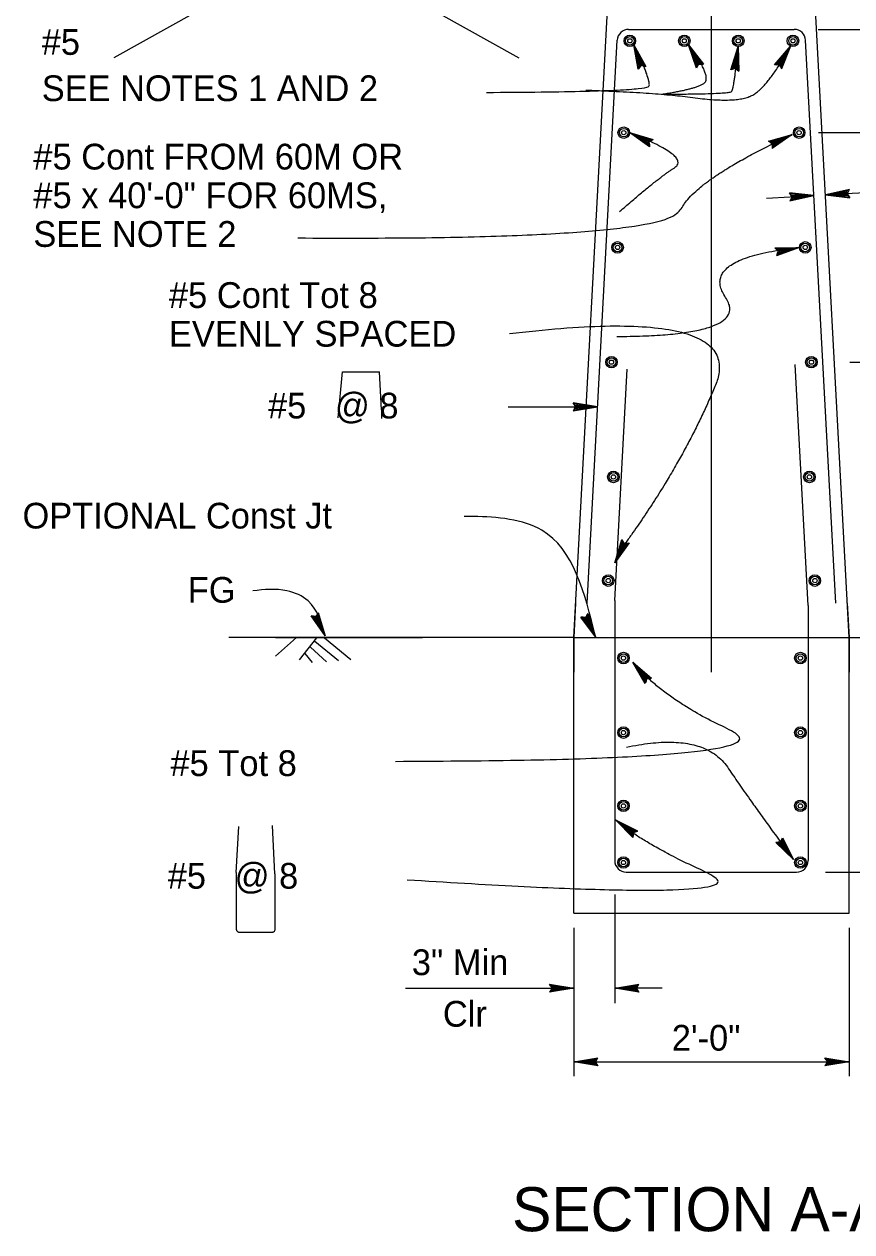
# Model space of a CAD drawing. Extents: x -893 to 867, y -474 to 712.
# Drawn here: x -693.4 to -468, y 158.9 to 487.8 of the extents above; entities that cross this region are included whole.
import ezdxf

# ---------------------------------------------------------------- set-up
doc = ezdxf.new("R2010")
doc.units = 0
for name, color, linetype in [('str_Concrete-A', 7, 'Continuous'), ('str_Grades-Finish-Grade-A', 7, 'Continuous'), ('str_Misc-Steel-A', 7, 'Continuous'), ('str_Reinforcement-A', 7, 'Continuous'), ('str_Reinforcement-E', 7, 'Continuous'), ('str_Text-A', 7, 'Continuous')]:
    doc.layers.add(name, color=color, linetype=linetype)

msp = doc.modelspace()

# ---------------------------------------------------------------- linework, layer by layer
at = {"layer": 'str_Concrete-A'}
for p, q in [((-543.72, 320.74), (-534.35, 495.74)), ((-468.72, 320.74), (-478.1, 495.74)), ((-543.22, 330.11), (-543.72, 320.74)), ((-469.23, 330.11), (-468.72, 320.74)), ((-543.72, 245.74), (-543.72, 320.74)), ((-543.72, 320.74), (-543.72, 311.36)), ((-543.72, 320.74), (-468.72, 320.74)), ((-468.72, 245.74), (-468.72, 320.85)), ((-468.72, 320.74), (-468.72, 311.36)), ((-543.72, 245.74), (-468.72, 245.74))]:
    msp.add_line(p, q, dxfattribs=at)
at = {"layer": 'str_Grades-Finish-Grade-A'}
for p, q in [((-543.72, 320.74), (-637.63, 320.74)), ((-619.18, 320.75), (-624.88, 315.68)), ((-624.88, 320.74), (-584.88, 320.74)), ((-613.77, 320.71), (-618.47, 314.73)), ((-614.24, 319.81), (-607.79, 314.51)), ((-611.58, 320.69), (-604.37, 314.76)), ((-468.72, 320.74), (-343.92, 320.74)), ((-616.97, 316.45), (-614.91, 313.92)), ((-615.41, 318.16), (-611.01, 314.16))]:
    msp.add_line(p, q, dxfattribs=at)
at = {"layer": 'str_Misc-Steel-A'}
msp.add_line((-506.22, 311.36), (-506.22, 495.74), dxfattribs=at)
at = {"layer": 'str_Reinforcement-A'}
for centre, radius in [((-528.43, 483.24), 1.57), ((-528.43, 483.24), 1.17), ((-528.43, 483.24), 0.582), ((-513.6, 483.24), 1.57), ((-513.6, 483.24), 1.17), ((-513.6, 483.24), 0.582), ((-498.91, 483.24), 1.57), ((-498.91, 483.24), 1.17), ((-498.91, 483.24), 0.582), ((-484.02, 483.24), 1.57), ((-484.02, 483.24), 1.17), ((-484.02, 483.24), 0.582), ((-530.1, 458.24), 1.57), ((-530.1, 458.24), 1.17), ((-530.1, 458.24), 0.582), ((-482.35, 458.24), 1.57), ((-482.35, 458.24), 1.17), ((-482.35, 458.24), 0.582), ((-531.78, 426.99), 1.57), ((-531.78, 426.99), 1.17), ((-531.78, 426.99), 0.582), ((-480.67, 426.99), 1.57), ((-480.67, 426.99), 1.17), ((-480.67, 426.99), 0.582), ((-533.45, 395.74), 1.57), ((-533.45, 395.74), 1.17), ((-533.45, 395.74), 0.582), ((-479, 395.74), 1.57), ((-479, 395.74), 1.17), ((-479, 395.74), 0.582), ((-532.91, 364.49), 1.57), ((-532.91, 364.49), 1.17), ((-532.91, 364.49), 0.582), ((-479.54, 364.49), 1.57), ((-479.54, 364.49), 1.17), ((-479.54, 364.49), 0.582), ((-534.31, 336.27), 1.57), ((-534.31, 336.27), 1.17), ((-534.31, 336.27), 0.582), ((-478.05, 336.27), 1.57), ((-478.05, 336.27), 1.17), ((-478.05, 336.27), 0.582), ((-530.17, 315.17), 1.57), ((-530.17, 315.17), 1.17), ((-530.17, 315.17), 0.582), ((-482, 315.17), 1.57), ((-482, 315.17), 1.17), ((-482, 315.17), 0.582), ((-530.17, 294.88), 1.57), ((-530.17, 294.88), 1.17), ((-482, 294.88), 1.57), ((-482, 294.88), 1.17), ((-530.17, 294.88), 0.582), ((-482, 294.88), 0.582), ((-530.17, 274.92), 1.57), ((-482, 274.92), 1.57), ((-530.17, 274.92), 1.17), ((-530.17, 274.92), 0.582), ((-482, 274.92), 1.17), ((-482, 274.92), 0.582), ((-530.17, 259.5), 1.57), ((-530.17, 259.5), 1.17), ((-530.17, 259.5), 0.582), ((-482, 259.5), 1.57), ((-482, 259.5), 1.17), ((-482, 259.5), 0.582)]:
    msp.add_circle(centre, radius, dxfattribs=at)
at = {"layer": 'str_Reinforcement-E'}
for p, q in [((-528.76, 486.36), (-483.69, 486.36)), ((-540.09, 330.11), (-531.88, 483.4)), ((-472.36, 330.11), (-480.57, 483.4)), ((-479.89, 329.48), (-483.41, 395.15)), ((-532.55, 330.89), (-529.18, 393.83)), ((-532.55, 330.89), (-532.55, 260.03)), ((-479.89, 329.48), (-479.89, 260.03)), ((-529.43, 256.91), (-483.02, 256.91))]:
    msp.add_line(p, q, dxfattribs=at)
for centre, start, end in [((-528.76, 483.24), 90, 176.9335), ((-483.69, 483.24), 3.0665, 90), ((-529.43, 260.03), 180, 270), ((-483.02, 260.03), 270, 0)]:
    msp.add_arc(centre, 3.13, start, end, dxfattribs=at)
at = {"layer": 'str_Text-A'}
for p, q in [((-629.03, 500.86), (-668.96, 478.65)), ((-598.57, 500.86), (-558.63, 478.65)), ((-477.19, 486.36), (-431.1, 486.36)), ((-525.35, 476.55), (-527.32, 482.13)), ((-526.16, 475.54), (-527.32, 482.13)), ((-527.32, 482.13), (-524.08, 476.28)), ((-524.71, 476.41), (-527.32, 482.13)), ((-527.32, 482.13), (-525.75, 476.04)), ((-525.96, 475.79), (-527.32, 482.13)), ((-527.32, 482.13), (-525.55, 476.3)), ((-525.03, 476.48), (-527.32, 482.13)), ((-527.32, 482.13), (-524.4, 476.34)), ((-509.66, 476.93), (-512.49, 482.13)), ((-510.3, 475.81), (-512.49, 482.13)), ((-512.49, 482.13), (-508.37, 476.86)), ((-509.01, 476.9), (-512.49, 482.13)), ((-512.49, 482.13), (-509.98, 476.37)), ((-510.14, 476.09), (-512.49, 482.13)), ((-512.49, 482.13), (-509.82, 476.65)), ((-509.34, 476.91), (-512.49, 482.13)), ((-512.49, 482.13), (-508.69, 476.88)), ((-500.97, 475.3), (-498.91, 481.67)), ((-500.67, 475.43), (-498.91, 481.67)), ((-498.91, 481.67), (-500.37, 475.56)), ((-498.91, 481.67), (-500.07, 475.69)), ((-499.78, 475.81), (-498.91, 481.67)), ((-499.53, 475.6), (-498.91, 481.67)), ((-499.28, 475.4), (-498.91, 481.67)), ((-498.91, 481.67), (-499.03, 475.19)), ((-498.91, 481.67), (-498.79, 474.98)), ((-489.05, 476.75), (-484.69, 481.82)), ((-488.73, 476.75), (-484.69, 481.82)), ((-484.69, 481.82), (-488.4, 476.75)), ((-484.69, 481.82), (-488.08, 476.75)), ((-487.76, 476.76), (-484.69, 481.82)), ((-487.61, 476.47), (-484.69, 481.82)), ((-487.46, 476.18), (-484.69, 481.82)), ((-484.69, 481.82), (-487.31, 475.89)), ((-484.69, 481.82), (-487.17, 475.6)), ((-484.02, 483.24), (-484.02, 483.24)), ((-509.98, 476.37), (-509.66, 476.93)), ((-509.66, 476.93), (-509.01, 476.9)), ((-509.01, 476.9), (-508.37, 476.86)), ((-525.75, 476.04), (-526.16, 475.54)), ((-525.75, 476.04), (-525.35, 476.55)), ((-525.35, 476.55), (-524.71, 476.41)), ((-524.71, 476.41), (-524.08, 476.28)), ((-509.98, 476.37), (-510.3, 475.81)), ((-500.37, 475.56), (-500.97, 475.3)), ((-500.37, 475.56), (-499.78, 475.81)), ((-499.78, 475.81), (-499.28, 475.4)), ((-499.28, 475.4), (-498.79, 474.98)), ((-488.4, 476.75), (-489.05, 476.75)), ((-488.4, 476.75), (-487.76, 476.76)), ((-487.76, 476.76), (-487.46, 476.18)), ((-487.46, 476.18), (-487.17, 475.6)), ((-523.19, 455.7), (-528.54, 458.24)), ((-523.04, 454.42), (-528.54, 458.24)), ((-528.54, 458.24), (-522.1, 456.41)), ((-522.64, 456.06), (-528.54, 458.24)), ((-528.54, 458.24), (-523.11, 455.06)), ((-523.08, 454.74), (-528.54, 458.24)), ((-528.54, 458.24), (-523.15, 455.38)), ((-522.91, 455.88), (-528.54, 458.24)), ((-528.54, 458.24), (-522.37, 456.23)), ((-490.66, 455.94), (-484.21, 457.73)), ((-490.39, 455.77), (-484.21, 457.73)), ((-484.21, 457.73), (-490.12, 455.59)), ((-484.21, 457.73), (-489.85, 455.41)), ((-484.21, 457.73), (-489.73, 453.95)), ((-484.21, 457.73), (-489.69, 454.27)), ((-489.66, 454.59), (-484.21, 457.73)), ((-489.62, 454.91), (-484.21, 457.73)), ((-489.58, 455.23), (-484.21, 457.73)), ((-477.08, 458.24), (-431.1, 458.24)), ((-523.19, 455.7), (-522.64, 456.06)), ((-523.11, 455.06), (-523.19, 455.7)), ((-523.11, 455.06), (-523.04, 454.42)), ((-522.64, 456.06), (-522.1, 456.41)), ((-490.12, 455.59), (-490.66, 455.94)), ((-490.12, 455.59), (-489.58, 455.23)), ((-489.66, 454.59), (-489.73, 453.95)), ((-489.58, 455.23), (-489.66, 454.59)), ((-491.24, 440.41), (-478.3, 441.1)), ((-484.58, 441.32), (-484.95, 441.85)), ((-478.3, 441.1), (-484.95, 441.85)), ((-484.83, 439.65), (-478.3, 441.1)), ((-478.3, 441.1), (-484.76, 441.58)), ((-484.67, 439.93), (-478.3, 441.1)), ((-484.58, 441.32), (-478.3, 441.1)), ((-484.21, 440.78), (-484.58, 441.32)), ((-478.3, 441.1), (-484.52, 440.22)), ((-484.52, 440.22), (-484.21, 440.78)), ((-484.39, 441.05), (-478.3, 441.1)), ((-478.3, 441.1), (-484.36, 440.5)), ((-484.21, 440.78), (-478.3, 441.1)), ((-429.44, 443.72), (-475.18, 441.27)), ((-468.66, 442.72), (-475.18, 441.27)), ((-468.81, 442.44), (-475.18, 441.27)), ((-475.18, 441.27), (-468.96, 442.15)), ((-475.18, 441.27), (-469.12, 441.87)), ((-469.27, 441.58), (-475.18, 441.27)), ((-469.09, 441.32), (-475.18, 441.27)), ((-475.18, 441.27), (-468.54, 440.52)), ((-468.91, 441.05), (-475.18, 441.27)), ((-475.18, 441.27), (-468.72, 440.79)), ((-468.96, 442.15), (-469.27, 441.58)), ((-469.27, 441.58), (-468.91, 441.05)), ((-468.96, 442.15), (-468.66, 442.72)), ((-468.91, 441.05), (-468.54, 440.52)), ((-484.52, 440.22), (-484.83, 439.65)), ((-488.93, 426.9), (-482.24, 426.99)), ((-488.5, 426.42), (-488.93, 426.9)), ((-488.71, 426.66), (-482.24, 426.99)), ((-482.24, 426.99), (-488.54, 424.73)), ((-488.3, 425.34), (-488.54, 424.73)), ((-482.24, 426.99), (-488.5, 426.42)), ((-488.5, 426.42), (-488.06, 425.94)), ((-482.24, 426.99), (-488.42, 425.04)), ((-488.3, 425.34), (-482.24, 426.99)), ((-488.06, 425.94), (-488.3, 425.34)), ((-482.24, 426.99), (-488.28, 426.18)), ((-488.18, 425.64), (-482.24, 426.99)), ((-488.06, 425.94), (-482.24, 426.99)), ((-468.57, 395.74), (-398.95, 395.74)), ((-607.83, 380.58), (-606.64, 393.11)), ((-606.64, 393.11), (-596.57, 393.11)), ((-596.02, 382.77), (-596.57, 393.11)), ((-596.02, 382.7), (-596.02, 380.41)), ((-561.61, 383.6), (-537.25, 383.6)), ((-543.5, 384.15), (-543.84, 384.7)), ((-537.25, 383.6), (-543.84, 384.7)), ((-543.84, 382.5), (-537.25, 383.6)), ((-543.5, 383.05), (-543.84, 382.5)), ((-537.25, 383.6), (-543.67, 384.43)), ((-543.67, 382.78), (-537.25, 383.6)), ((-543.5, 384.15), (-537.25, 383.6)), ((-543.16, 383.6), (-543.5, 384.15)), ((-537.25, 383.6), (-543.5, 383.05)), ((-543.5, 383.05), (-543.16, 383.6)), ((-543.33, 383.88), (-537.25, 383.6)), ((-537.25, 383.6), (-543.33, 383.33)), ((-543.16, 383.6), (-537.25, 383.6)), ((-532.56, 341.09), (-530.63, 347.49)), ((-532.56, 341.09), (-530.46, 347.22)), ((-530.28, 346.94), (-532.56, 341.09)), ((-530.11, 346.67), (-532.56, 341.09)), ((-528.65, 346.51), (-532.56, 341.09)), ((-528.97, 346.48), (-532.56, 341.09)), ((-532.56, 341.09), (-529.3, 346.45)), ((-532.56, 341.09), (-529.62, 346.42)), ((-529.94, 346.39), (-532.56, 341.09)), ((-530.28, 346.94), (-530.63, 347.49)), ((-529.94, 346.39), (-530.28, 346.94)), ((-529.3, 346.45), (-529.94, 346.39)), ((-529.3, 346.45), (-528.65, 346.51)), ((-614.61, 326.57), (-615.25, 326.63)), ((-611.37, 321.19), (-615.25, 326.63)), ((-611.37, 321.19), (-614.93, 326.6)), ((-614.61, 326.57), (-611.37, 321.19)), ((-613.96, 326.51), (-614.61, 326.57)), ((-614.29, 326.54), (-611.37, 321.19)), ((-613.62, 327.05), (-613.96, 326.51)), ((-613.96, 326.51), (-611.37, 321.19)), ((-611.37, 321.19), (-613.79, 326.78)), ((-613.62, 327.05), (-613.27, 327.6)), ((-611.37, 321.19), (-613.62, 327.05)), ((-613.44, 327.33), (-611.37, 321.19)), ((-613.27, 327.6), (-611.37, 321.19)), ((-541.11, 326.3), (-541.76, 326.35)), ((-537.8, 320.95), (-541.76, 326.35)), ((-537.8, 320.95), (-541.43, 326.32)), ((-541.11, 326.3), (-537.8, 320.95)), ((-540.47, 326.24), (-541.11, 326.3)), ((-540.79, 326.27), (-537.8, 320.95)), ((-540.13, 326.79), (-540.47, 326.24)), ((-540.47, 326.24), (-537.8, 320.95)), ((-537.8, 320.95), (-540.3, 326.52)), ((-540.13, 326.79), (-539.79, 327.34)), ((-537.8, 320.95), (-540.13, 326.79)), ((-539.96, 327.07), (-537.8, 320.95)), ((-539.79, 327.34), (-537.8, 320.95)), ((-523.83, 309.51), (-527.65, 314.03)), ((-524.23, 308.28), (-527.65, 314.03)), ((-527.65, 314.03), (-522.55, 309.7)), ((-523.19, 309.61), (-527.65, 314.03)), ((-527.65, 314.03), (-524.03, 308.9)), ((-524.13, 308.59), (-527.65, 314.03)), ((-527.65, 314.03), (-523.93, 309.2)), ((-523.51, 309.56), (-527.65, 314.03)), ((-527.65, 314.03), (-522.87, 309.66)), ((-524.03, 308.9), (-523.83, 309.51)), ((-523.83, 309.51), (-523.19, 309.61)), ((-523.19, 309.61), (-522.55, 309.7)), ((-524.03, 308.9), (-524.23, 308.28)), ((-527.5, 267.59), (-532.29, 271.05)), ((-526.3, 268.08), (-532.29, 271.05)), ((-532.29, 271.05), (-527.59, 266.3)), ((-527.55, 266.94), (-532.29, 271.05)), ((-532.29, 271.05), (-526.9, 267.83)), ((-526.6, 267.96), (-532.29, 271.05)), ((-532.29, 271.05), (-527.2, 267.71)), ((-527.52, 267.26), (-532.29, 271.05)), ((-532.29, 271.05), (-527.57, 266.62)), ((-635.59, 256.74), (-634.91, 269.33)), ((-625.06, 256.46), (-625.76, 269.59)), ((-527.55, 266.94), (-527.59, 266.3)), ((-527.5, 267.59), (-527.55, 266.94)), ((-526.9, 267.83), (-527.5, 267.59)), ((-526.9, 267.83), (-526.3, 268.08)), ((-488.03, 265), (-488.68, 264.95)), ((-483.88, 260.29), (-488.68, 264.95)), ((-483.88, 260.29), (-488.36, 264.97)), ((-487.39, 265.05), (-488.03, 265)), ((-488.03, 265), (-483.88, 260.29)), ((-487.71, 265.03), (-483.88, 260.29)), ((-487.15, 265.65), (-487.39, 265.05)), ((-487.39, 265.05), (-483.88, 260.29)), ((-483.88, 260.29), (-487.27, 265.35)), ((-487.15, 265.65), (-486.9, 266.25)), ((-483.88, 260.29), (-487.15, 265.65)), ((-487.03, 265.95), (-483.88, 260.29)), ((-486.9, 266.25), (-483.88, 260.29)), ((-635.59, 256.74), (-635.59, 241.21)), ((-475.15, 256.91), (-439.97, 256.91)), ((-625.06, 256.46), (-625.06, 241.21)), ((-532.55, 250.8), (-532.55, 221.18)), ((-634.96, 240.58), (-625.68, 240.58)), ((-543.72, 241.75), (-543.72, 201.32)), ((-468.72, 241.75), (-468.72, 201.32)), ((-589.54, 225.32), (-543.72, 225.32)), ((-549.98, 225.87), (-550.32, 226.42)), ((-550.32, 226.42), (-543.72, 225.32)), ((-543.72, 225.32), (-550.32, 224.22)), ((-549.98, 224.77), (-550.32, 224.22)), ((-550.15, 226.14), (-543.72, 225.32)), ((-543.72, 225.32), (-550.15, 224.49)), ((-543.72, 225.32), (-549.98, 225.87)), ((-549.98, 225.87), (-549.64, 225.32)), ((-549.98, 224.77), (-543.72, 225.32)), ((-549.64, 225.32), (-549.98, 224.77)), ((-543.72, 225.32), (-549.81, 225.59)), ((-549.81, 225.04), (-543.72, 225.32)), ((-549.64, 225.32), (-543.72, 225.32)), ((-532.55, 225.32), (-525.96, 226.42)), ((-532.55, 225.32), (-526.13, 226.14)), ((-526.3, 225.87), (-532.55, 225.32)), ((-526.47, 225.59), (-532.55, 225.32)), ((-519.6, 225.32), (-532.55, 225.32)), ((-526.64, 225.32), (-532.55, 225.32)), ((-525.96, 224.22), (-532.55, 225.32)), ((-532.55, 225.32), (-526.3, 224.77)), ((-526.13, 224.49), (-532.55, 225.32)), ((-532.55, 225.32), (-526.47, 225.04)), ((-526.64, 225.32), (-526.3, 225.87)), ((-526.3, 224.77), (-526.64, 225.32)), ((-526.3, 225.87), (-525.96, 226.42)), ((-526.3, 224.77), (-525.96, 224.22)), ((-543.72, 205.22), (-537.13, 206.32)), ((-543.72, 205.22), (-537.3, 206.05)), ((-537.47, 205.77), (-543.72, 205.22)), ((-537.64, 205.5), (-543.72, 205.22)), ((-543.72, 205.22), (-468.72, 205.22)), ((-537.81, 205.22), (-543.72, 205.22)), ((-537.13, 204.12), (-543.72, 205.22)), ((-543.72, 205.22), (-537.47, 204.67)), ((-537.3, 204.4), (-543.72, 205.22)), ((-543.72, 205.22), (-537.64, 204.95)), ((-537.81, 205.22), (-537.47, 205.77)), ((-537.47, 204.67), (-537.81, 205.22)), ((-537.47, 205.77), (-537.13, 206.32)), ((-537.47, 204.67), (-537.13, 204.12)), ((-474.98, 205.77), (-475.32, 206.32)), ((-475.32, 206.32), (-468.72, 205.22)), ((-468.72, 205.22), (-475.32, 204.12)), ((-474.98, 204.67), (-475.32, 204.12)), ((-475.15, 206.05), (-468.72, 205.22)), ((-468.72, 205.22), (-475.15, 204.4)), ((-468.72, 205.22), (-474.98, 205.77)), ((-474.98, 205.77), (-474.64, 205.22)), ((-474.98, 204.67), (-468.72, 205.22)), ((-474.64, 205.22), (-474.98, 204.67)), ((-468.72, 205.22), (-474.81, 205.5)), ((-474.81, 204.95), (-468.72, 205.22)), ((-474.64, 205.22), (-468.72, 205.22))]:
    msp.add_line(p, q, dxfattribs=at)
for centre, start, end in [((-634.96, 241.21), 180, 270), ((-625.68, 241.21), 270, 0)]:
    msp.add_arc(centre, 0.625, start, end, dxfattribs=at)
for points in [[(-567.51, 469.2), (-523.92, 469.4), (-522.56, 472.39), (-527.32, 482.13)], [(-540.38, 469.82), (-521.26, 469.17), (-499.86, 466.29), (-491.14, 470.13), (-484.69, 481.82)], [(-519.75, 468.73), (-510.9, 470), (-505.78, 473.26), (-512.49, 482.13)], [(-519.75, 468.73), (-501.29, 468.73), (-500.07, 470.22), (-498.91, 481.67)], [(-618.82, 429.56), (-518.66, 428.93), (-510.54, 445.54), (-484.21, 457.73)], [(-531.21, 436.76), (-521, 445.71), (-511.64, 451.62), (-528.54, 458.24)], [(-531.99, 402.74), (-495.2, 402.84), (-509.59, 424.07), (-482.24, 426.99)], [(-561.23, 403.52), (-496.09, 411.42), (-514.27, 367.3), (-531.42, 344.01)], [(-592.22, 287.04), (-483.11, 287.31), (-518.9, 303.69), (-527.65, 314.03)], [(-529.36, 290.9), (-508.56, 295.37), (-495, 275.37), (-483.88, 260.29)], [(-589.09, 254.8), (-489.23, 248.37), (-525.02, 264.74), (-532.29, 271.05)]]:
    msp.add_open_spline(points, degree=2, dxfattribs=at)
for points in [[(-537.8, 320.95), (-552.42, 349.98), (-570.99, 353.7), (-573.54, 353.7)], [(-611.37, 321.19), (-616.01, 330.71), (-621.81, 333.49), (-631.1, 333.49)]]:
    msp.add_spline(points, degree=3, dxfattribs=at)

# ---------------------------------------------------------------- texts
for s, height, p in [('#5', 7, (-688.56, 479.43)), ('SEE NOTES 1 AND 2', 7, (-688.56, 466.83)), ('#5 Cont FROM 60M OR', 7.02, (-690.86, 448.2)), ('#5 x 40\'-0" FOR 60MS,', 7.02, (-690.86, 437.67)), ('SEE NOTE 2', 7.02, (-690.86, 427.14)), ('#5 Cont Tot 8', 7.02, (-653.95, 410.5)), ('EVENLY SPACED', 7.02, (-653.95, 399.97)), ('#5   @ 8', 7, (-626.95, 380.41)), ('OPTIONAL Const Jt', 7, (-693.8, 350.45)), ('FG', 7, (-648.8, 330.24)), ('#5 Tot 8', 7.02, (-653.55, 283.04)), ('#5   @ 8', 7, (-654.26, 252.38)), ('3" Min', 7.02, (-587.8, 228.83)), ('Clr', 7.02, (-579.35, 214.79)), ('2\'-0"', 7.02, (-517.01, 208.27)), ('SECTION A-A', 12, (-560.51, 159.1))]:
    msp.add_text(s, height=height, dxfattribs=at).set_placement(p)

doc.saveas('drawing.dxf')
